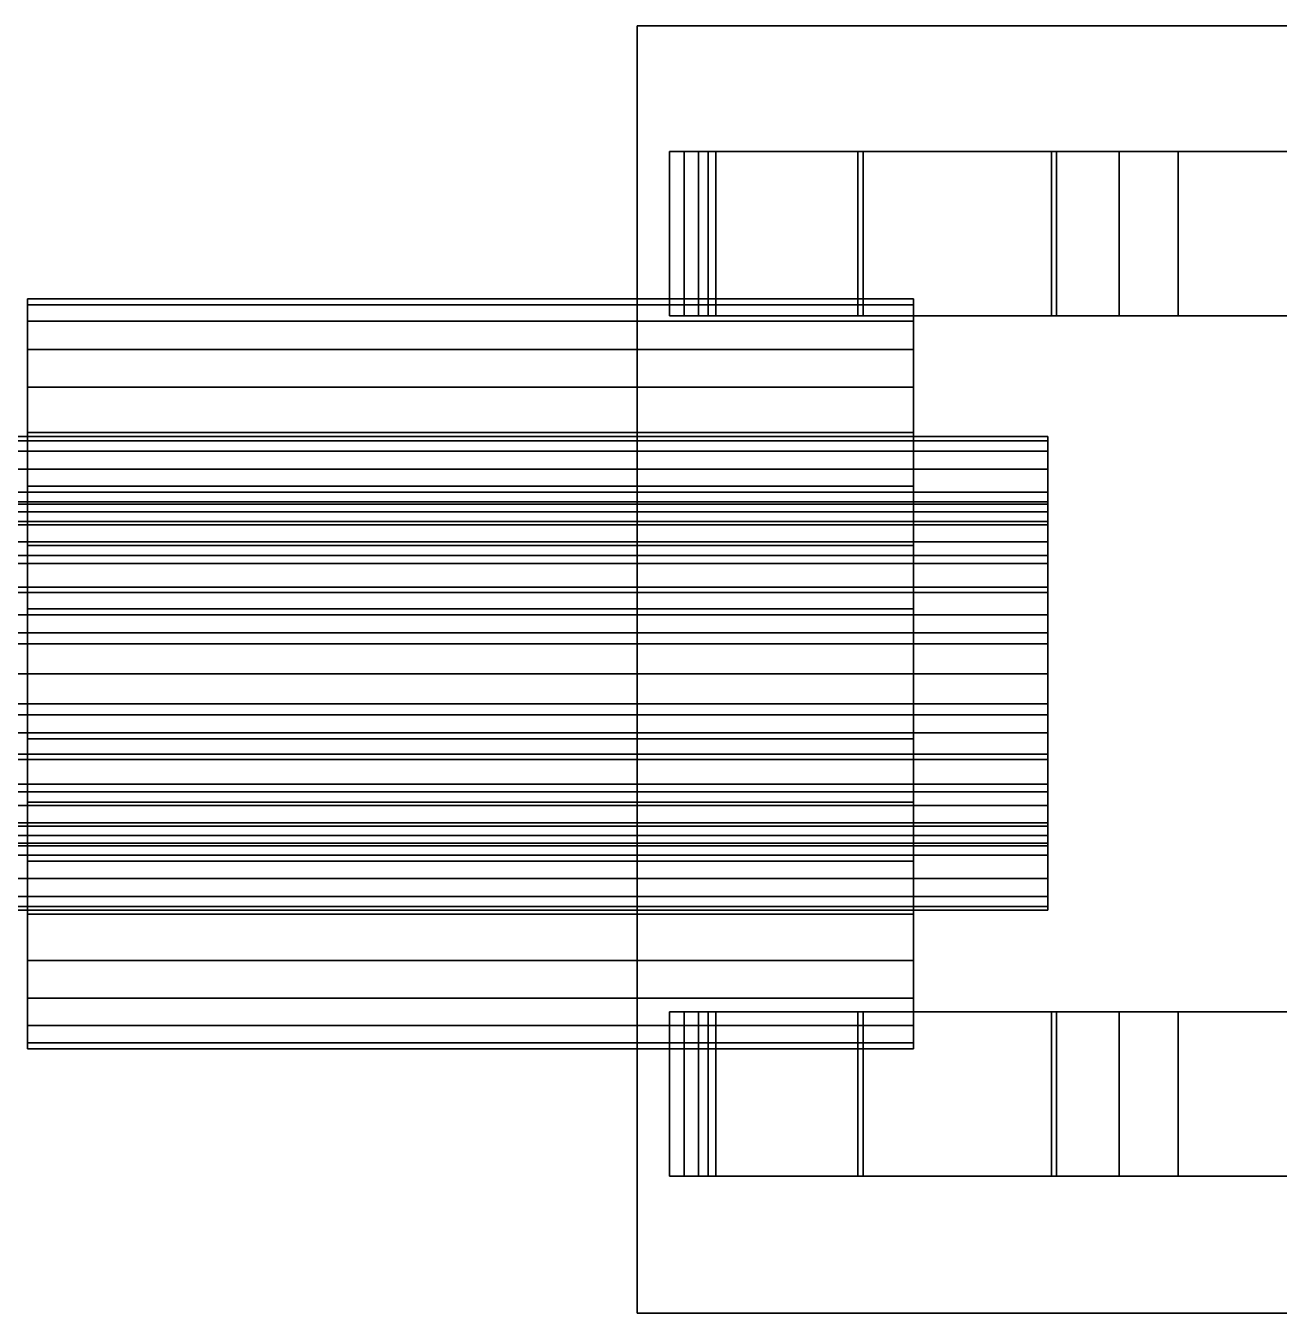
# Model space of a CAD drawing. Extents: x -1.03 to 0.84, y -0.11 to 0.11.
# Drawn here: x -0.1667 to -0.0203, y -0.0752 to 0.0752 of the extents above; entities that cross this region are included whole.
import ezdxf

# ---------------------------------------------------------------- set-up
doc = ezdxf.new("R2010")
doc.units = 0
doc.layers.add('CUERPO', color=88, linetype='CONTINUOUS')

msp = doc.modelspace()

# ---------------------------------------------------------------- meshes
at = {"layer": 'CUERPO'}
mesh = msp.add_polyface(dxfattribs=at)
corners = [(-0.0953, 0.0752, 2.3186), (-0.0953, -0.0752, 2.3186), (-0.0953, -0.0752, 2.0822), (-0.0953, 0.0752, 2.0822), (-0.1665, -0.0005, 2.2423), (-0.063, -0.0005, 2.2423), (-0.063, -0.0081, 2.2416), (-0.1665, -0.0081, 2.2416), (-0.063, -0.0005, 2.2423), (-0.063, -0.0005, 2.2186), (-0.063, -0.004, 2.2183), (-0.063, -0.0081, 2.2416), (-0.063, -0.0005, 2.2186), (-0.1665, -0.0005, 2.2186), (-0.1665, -0.004, 2.2183), (-0.063, -0.004, 2.2183), (-0.063, -0.0155, 2.2397), (-0.1665, -0.0155, 2.2397), (-0.063, -0.0074, 2.2174), (-0.063, -0.0155, 2.2397), (-0.1665, -0.0074, 2.2174), (-0.063, -0.0074, 2.2174), (-0.063, -0.0224, 2.2364), (-0.1665, -0.0224, 2.2364), (-0.063, -0.0105, 2.2159), (-0.063, -0.0224, 2.2364), (-0.1665, -0.0105, 2.2159), (-0.063, -0.0105, 2.2159), (-0.063, -0.0286, 2.2321), (-0.1665, -0.0286, 2.2321), (-0.063, -0.0134, 2.2139), (-0.063, -0.0286, 2.2321), (-0.1665, -0.0134, 2.2139), (-0.063, -0.0134, 2.2139), (-0.063, -0.0159, 2.2114), (-0.063, -0.034, 2.2267), (-0.1665, -0.0159, 2.2114), (-0.063, -0.0159, 2.2114), (-0.1665, -0.0179, 2.2086), (-0.063, -0.0179, 2.2086), (-0.1665, -0.0194, 2.2054), (-0.063, -0.0194, 2.2054), (-0.1665, -0.0203, 2.202), (-0.063, -0.0203, 2.202), (-0.1665, -0.0206, 2.1985), (-0.063, -0.0206, 2.1985), (-0.1665, -0.0203, 2.195), (-0.063, -0.0203, 2.195), (-0.1665, -0.0194, 2.1917), (-0.063, -0.0194, 2.1917), (-0.1665, -0.0179, 2.1885), (-0.063, -0.0179, 2.1885), (-0.1665, -0.0159, 2.1856), (-0.063, -0.0159, 2.1856), (-0.063, -0.034, 2.1704), (-0.063, -0.0159, 2.1856), (-0.063, -0.0134, 2.1831), (-0.063, -0.0286, 2.165), (-0.1665, -0.0134, 2.1831), (-0.063, -0.0134, 2.1831), (-0.063, -0.0105, 2.1811), (-0.063, -0.0224, 2.1606), (-0.1665, -0.0105, 2.1811), (-0.063, -0.0105, 2.1811), (-0.1665, -0.0224, 2.1606), (-0.063, -0.0224, 2.1606), (-0.063, -0.0155, 2.1574), (-0.1665, -0.0155, 2.1574), (-0.063, -0.0074, 2.1796), (-0.063, -0.0155, 2.1574), (-0.1665, -0.0074, 2.1796), (-0.063, -0.0074, 2.1796), (-0.063, -0.0081, 2.1554), (-0.1665, -0.0081, 2.1554), (-0.063, -0.004, 2.1787), (-0.063, -0.0081, 2.1554), (-0.1665, -0.004, 2.1787), (-0.063, -0.004, 2.1787), (-0.063, -0.0005, 2.1547), (-0.1665, -0.0005, 2.1547), (-0.063, -0.0005, 2.1784), (-0.063, -0.0005, 2.1547), (-0.1665, -0.0005, 2.1784), (-0.063, -0.0005, 2.1784)]
mesh.append_faces([[corners[k] for k in face] for face in [(0, 1, 2, 3), (4, 5, 6, 7), (8, 9, 10, 11), (12, 13, 14, 15), (7, 6, 16, 17), (11, 10, 18, 19), (15, 14, 20, 21), (17, 16, 22, 23), (19, 18, 24, 25), (21, 20, 26, 27), (23, 22, 28, 29), (25, 24, 30, 31), (27, 26, 32, 33), (31, 30, 34, 35), (33, 32, 36, 37), (37, 36, 38, 39), (39, 38, 40, 41), (41, 40, 42, 43), (43, 42, 44, 45), (45, 44, 46, 47), (47, 46, 48, 49), (49, 48, 50, 51), (51, 50, 52, 53), (54, 55, 56, 57), (53, 52, 58, 59), (57, 56, 60, 61), (59, 58, 62, 63), (64, 65, 66, 67), (61, 60, 68, 69), (63, 62, 70, 71), (67, 66, 72, 73), (69, 68, 74, 75), (71, 70, 76, 77), (73, 72, 78, 79), (75, 74, 80, 81), (77, 76, 82, 83)]])
mesh = msp.add_polyface(dxfattribs=at)
corners = [(-0.0953, -0.0752, 2.3186), (0.8438, -0.0752, 2.3186), (0.8438, -0.0752, 2.0822), (-0.0953, -0.0752, 2.0822), (0.8438, 0.0752, 2.0822), (-0.0953, 0.0752, 2.0822), (0.4711, 0.0752, 2.2545), (0.6028, 0.0752, 2.2545), (-0.0953, 0.0752, 2.3186), (0.4711, 0.0752, 2.1869), (0.8438, 0.0752, 2.3186), (-0.0469, 0.0413, 2.3444), (-0.0321, 0.0413, 2.3389), (-0.0115, 0.0413, 2.3156), (-0.0543, 0.0413, 2.3236), (-0.039, 0.0413, 2.2949), (-0.0616, 0.0413, 2.3028), (-0.0616, 0.0605, 2.3028), (-0.039, 0.0605, 2.2949), (-0.0115, 0.0605, 2.3156), (-0.0543, 0.0605, 2.3236), (-0.0321, 0.0605, 2.3389), (-0.0469, 0.0605, 2.3444), (-0.0463, 0.0605, 2.2741), (-0.0463, 0.0413, 2.2741), (-0.0469, -0.0592, 2.3444), (-0.0321, -0.0592, 2.3389), (-0.0115, -0.0592, 2.3156), (-0.0543, -0.0592, 2.3236), (-0.039, -0.0592, 2.2949), (-0.0616, -0.0592, 2.3028), (-0.0616, -0.04, 2.3028), (-0.039, -0.04, 2.2949), (-0.0115, -0.04, 2.3156), (-0.0543, -0.04, 2.3236), (-0.0321, -0.04, 2.3389), (-0.0469, -0.04, 2.3444), (-0.0463, -0.04, 2.2741), (-0.0463, -0.0592, 2.2741), (-0.0473, -0.0281, 2.1985), (-0.0473, -0.0206, 2.1985), (-0.0473, -0.0203, 2.195), (-0.0473, -0.0277, 2.1937), (-0.0473, -0.0194, 2.1917), (-0.0473, -0.0265, 2.1891), (-0.0473, -0.0179, 2.1885), (-0.0473, -0.0244, 2.1847), (-0.0473, -0.0159, 2.1856), (-0.0473, -0.0217, 2.1808), (-0.0473, -0.0134, 2.1831), (-0.0473, -0.0183, 2.1774), (-0.0473, -0.0105, 2.1811), (-0.0473, -0.0143, 2.1746), (-0.0473, -0.0074, 2.1796), (-0.0473, -0.0099, 2.1726), (-0.0473, -0.004, 2.1787), (-0.0473, -0.0053, 2.1713), (-0.0473, -0.0005, 2.1784), (-0.0473, -0.0005, 2.1709), (0.2208, -0.0413, 2.1042), (0.2369, -0.0413, 2.1131), (0.3076, -0.0413, 1.9835), (0.2965, -0.0413, 1.9688), (0.2965, 0.0413, 1.9688), (0.3076, 0.0413, 1.9835), (0.2369, 0.0413, 2.1131), (0.2208, 0.0413, 2.1042), (0.4925, -0.0413, 1.9616), (0.4925, 0.0413, 1.9616)]
mesh.append_faces([[corners[k] for k in face] for face in [(0, 1, 2, 3), (3, 2, 4, 5), (6, 7, 8, 8), (9, 6, 8, 5), (8, 10, 1, 0), (11, 12, 13, 14), (14, 13, 15, 16), (17, 18, 19, 20), (20, 19, 21, 22), (22, 21, 12, 11), (12, 21, 19, 13), (13, 19, 18, 15), (15, 18, 23, 24), (25, 26, 27, 28), (28, 27, 29, 30), (31, 32, 33, 34), (34, 33, 35, 36), (36, 35, 26, 25), (26, 35, 33, 27), (27, 33, 32, 29), (29, 32, 37, 38), (39, 40, 41, 42), (42, 41, 43, 44), (44, 43, 45, 46), (46, 45, 47, 48), (48, 47, 49, 50), (50, 49, 51, 52), (52, 51, 53, 54), (54, 53, 55, 56), (56, 55, 57, 58), (59, 60, 61, 62), (63, 64, 65, 66), (66, 65, 60, 59), (60, 65, 64, 61), (66, 59, 62, 63), (63, 62, 67, 68)]])
mesh = msp.add_polyface(dxfattribs=at)
corners = [(0.8438, 0.0752, 2.3186), (-0.0953, 0.0752, 2.3186), (0.6028, 0.0752, 2.2545), (0.8438, 0.0752, 2.0822), (0.6028, 0.0752, 2.1869), (0.4711, 0.0752, 2.1869), (-0.0953, 0.0752, 2.0822), (0.4711, 0.0112, 2.2545), (0.4711, 0.0112, 2.1869), (0.6028, 0.0112, 2.1869), (0.6028, 0.0112, 2.2545), (0.6028, 0.0752, 2.1869), (0.6028, 0.0752, 2.2545), (0.4711, 0.0752, 2.2545), (0.4711, 0.0752, 2.1869), (0.8296, -0.0066, 2.2463), (0.8296, 0.0088, 2.2605), (0.8296, -0.0041, 2.2746), (0.8296, -0.0196, 2.2604), (0.8296, -0.017, 2.2887), (0.8296, -0.0325, 2.2745), (0.8296, -0.0299, 2.3027), (0.8296, -0.0454, 2.2885), (0.8296, -0.0428, 2.3168), (0.8296, -0.0583, 2.3026), (0.8296, -0.0557, 2.3309), (0.8296, -0.0712, 2.3166), (0.8296, 0.0243, 2.2747), (0.8296, 0.0114, 2.2888), (0.2965, -0.0413, 1.9688), (0.3076, -0.0413, 1.9835), (0.4925, -0.0413, 1.98), (0.4925, -0.0413, 1.9616), (0.4925, 0.0413, 1.98), (0.4925, 0.0413, 1.9616), (0.3076, 0.0413, 1.9835), (0.2965, 0.0413, 1.9688), (0.4327, -0.0626, 2.1599), (0.6623, -0.0626, 2.1566), (0.6623, -0.0626, 2.0822), (0.4327, -0.0626, 2.0688), (0.626, -0.0626, 1.9777), (0.4327, -0.0626, 1.9777), (0.6671, -0.0626, 1.8865), (0.4327, -0.0626, 1.8865), (0.6671, -0.0626, 1.7525), (0.4327, -0.0626, 1.7525), (0.6671, 0.0626, 1.7525), (0.4327, 0.0626, 1.7525), (0.6671, 0.0626, 1.8865), (0.4327, 0.0626, 1.8865), (0.626, 0.0626, 1.9777), (0.4327, 0.0626, 1.9777), (0.6623, 0.0626, 2.0822), (0.4327, 0.0626, 2.0688), (0.6623, 0.0626, 2.1566), (0.4327, 0.0626, 2.1599)]
mesh.append_faces([[corners[k] for k in face] for face in [(0, 1, 2, 2), (3, 0, 2, 4), (5, 6, 3, 4), (7, 8, 9, 10), (9, 11, 12, 10), (7, 13, 14, 8), (10, 12, 13, 7), (8, 14, 11, 9), (15, 16, 17, 18), (18, 17, 19, 20), (20, 19, 21, 22), (22, 21, 23, 24), (24, 23, 25, 26), (16, 27, 28, 17), (29, 30, 31, 32), (32, 31, 33, 34), (34, 33, 35, 36), (30, 35, 33, 31), (37, 38, 39, 40), (40, 39, 41, 42), (42, 41, 43, 44), (44, 43, 45, 46), (46, 45, 47, 48), (48, 47, 49, 50), (50, 49, 51, 52), (52, 51, 53, 54), (54, 53, 55, 56), (56, 55, 38, 37), (38, 55, 53, 39), (39, 53, 51, 41), (41, 51, 49, 43), (43, 49, 47, 45), (56, 37, 40, 54), (54, 40, 42, 52), (52, 42, 44, 50), (50, 44, 46, 48)]])
mesh = msp.add_polyface(dxfattribs=at)
corners = [(-0.0861, 0.0413, 2.3515), (-0.0695, 0.0413, 2.3524), (-0.0769, 0.0413, 2.3316), (-0.0898, 0.0413, 2.3396), (-0.0842, 0.0413, 2.3108), (-0.0881, 0.0413, 2.3188), (-0.0915, 0.0413, 2.29), (-0.087, 0.0413, 2.298), (-0.0469, 0.0413, 2.3444), (-0.0543, 0.0413, 2.3236), (-0.0616, 0.0413, 2.3028), (-0.0689, 0.0413, 2.2821), (-0.0915, 0.0605, 2.29), (-0.087, 0.0605, 2.298), (-0.0689, 0.0605, 2.2821), (-0.0842, 0.0605, 2.3108), (-0.0881, 0.0605, 2.3188), (-0.0769, 0.0605, 2.3316), (-0.0898, 0.0605, 2.3396), (-0.0695, 0.0605, 2.3524), (-0.0861, 0.0605, 2.3515), (-0.0616, 0.0605, 2.3028), (-0.0543, 0.0605, 2.3236), (-0.0469, 0.0605, 2.3444), (-0.1665, 0.0277, 2.165), (-0.063, 0.0277, 2.165), (-0.063, 0.033, 2.1704), (-0.1665, 0.033, 2.1704), (-0.063, 0.0374, 2.1766), (-0.1665, 0.0374, 2.1766), (-0.063, 0.033, 2.1704), (-0.063, 0.0149, 2.1856), (-0.063, 0.0169, 2.1885), (-0.063, 0.0374, 2.1766), (-0.063, 0.0407, 2.1836), (-0.1665, 0.0407, 2.1836), (-0.063, 0.0184, 2.1917), (-0.063, 0.0407, 2.1836), (-0.063, 0.0426, 2.1909), (-0.1665, 0.0426, 2.1909), (-0.063, 0.0193, 2.195), (-0.063, 0.0426, 2.1909), (-0.063, 0.0433, 2.1985), (-0.1665, 0.0433, 2.1985), (-0.063, 0.0196, 2.1985), (-0.063, 0.0433, 2.1985), (-0.063, 0.0426, 2.2061), (-0.1665, 0.0426, 2.2061), (-0.063, 0.0193, 2.202), (-0.063, 0.0426, 2.2061), (-0.063, 0.0407, 2.2135), (-0.1665, 0.0407, 2.2135), (-0.063, 0.0184, 2.2054), (-0.063, 0.0407, 2.2135), (-0.063, 0.0374, 2.2204), (-0.1665, 0.0374, 2.2204), (-0.063, 0.0169, 2.2086), (-0.063, 0.0374, 2.2204), (-0.063, 0.033, 2.2267), (-0.1665, 0.033, 2.2267), (-0.063, 0.0149, 2.2114), (-0.063, 0.033, 2.2267), (-0.063, 0.0277, 2.2321), (-0.1665, 0.0277, 2.2321)]
mesh.append_faces([[corners[k] for k in face] for face in [(0, 1, 2, 3), (3, 2, 4, 5), (5, 4, 6, 7), (1, 8, 9, 2), (2, 9, 10, 4), (4, 10, 11, 6), (7, 6, 12, 13), (6, 11, 14, 12), (13, 12, 15, 16), (16, 15, 17, 18), (18, 17, 19, 20), (12, 14, 21, 15), (15, 21, 22, 17), (17, 22, 23, 19), (20, 19, 1, 0), (20, 0, 3, 18), (18, 3, 5, 16), (16, 5, 7, 13), (24, 25, 26, 27), (27, 26, 28, 29), (30, 31, 32, 33), (29, 28, 34, 35), (33, 32, 36, 37), (35, 34, 38, 39), (37, 36, 40, 41), (39, 38, 42, 43), (41, 40, 44, 45), (43, 42, 46, 47), (45, 44, 48, 49), (47, 46, 50, 51), (49, 48, 52, 53), (51, 50, 54, 55), (53, 52, 56, 57), (55, 54, 58, 59), (57, 56, 60, 61), (59, 58, 62, 63)]])
mesh = msp.add_polyface(dxfattribs=at)
corners = [(-0.0616, 0.0413, 2.3028), (-0.039, 0.0413, 2.2949), (-0.0463, 0.0413, 2.2741), (-0.0689, 0.0413, 2.2821), (-0.0463, 0.0605, 2.2741), (-0.0689, 0.0605, 2.2821), (-0.039, 0.0605, 2.2949), (-0.0616, 0.0605, 2.3028), (-0.0695, 0.0605, 2.3524), (-0.0469, 0.0605, 2.3444), (-0.0469, 0.0413, 2.3444), (-0.0695, 0.0413, 2.3524), (-0.0616, -0.0592, 2.3028), (-0.039, -0.0592, 2.2949), (-0.0463, -0.0592, 2.2741), (-0.0689, -0.0592, 2.2821), (-0.0463, -0.04, 2.2741), (-0.0689, -0.04, 2.2821), (-0.0769, -0.04, 2.3316), (-0.0543, -0.04, 2.3236), (-0.0469, -0.04, 2.3444), (-0.0695, -0.04, 2.3524), (-0.039, -0.04, 2.2949), (-0.0616, -0.04, 2.3028), (-0.0469, -0.0592, 2.3444), (-0.0695, -0.0592, 2.3524), (-0.0473, -0.0005, 2.1709), (-0.0473, -0.0005, 2.1784), (-0.0473, 0.003, 2.1787), (-0.0473, 0.0043, 2.1713), (-0.0473, 0.0064, 2.1796), (-0.0473, 0.009, 2.1726), (-0.0473, 0.0096, 2.1811), (-0.0473, 0.0133, 2.1746), (-0.0473, 0.0124, 2.1831), (-0.0473, 0.0173, 2.1774), (-0.0473, 0.0149, 2.1856), (-0.0473, 0.0207, 2.1808), (-0.0473, 0.0169, 2.1885), (-0.0473, 0.0234, 2.1847), (-0.0473, 0.0184, 2.1917), (-0.0473, 0.0255, 2.1891), (-0.0473, 0.0193, 2.195), (-0.0473, 0.0267, 2.1937), (-0.0473, 0.0196, 2.1985), (-0.0473, 0.0272, 2.1985), (-0.0473, 0.0193, 2.202), (-0.0473, 0.0267, 2.2033), (-0.0473, 0.0184, 2.2054), (-0.0473, 0.0255, 2.208), (-0.0473, 0.0169, 2.2086), (-0.0473, 0.0234, 2.2123), (-0.0473, 0.0149, 2.2114), (-0.0473, 0.0207, 2.2163), (-0.0473, 0.0124, 2.2139), (-0.0473, 0.0173, 2.2197), (-0.0473, 0.0096, 2.2159), (-0.0473, 0.0133, 2.2225), (-0.0473, 0.0064, 2.2174), (-0.0473, 0.009, 2.2245), (-0.0473, 0.003, 2.2183), (-0.0473, 0.0043, 2.2257), (-0.0473, -0.0005, 2.2186), (-0.0473, -0.0005, 2.2262), (-0.0473, -0.004, 2.2183), (-0.0473, -0.0053, 2.2257), (-0.0473, -0.0074, 2.2174), (-0.0473, -0.0099, 2.2245), (-0.0473, -0.0105, 2.2159), (-0.0473, -0.0143, 2.2225), (-0.0473, -0.0134, 2.2139), (-0.0473, -0.0183, 2.2197), (-0.0473, -0.0159, 2.2114), (-0.0473, -0.0217, 2.2163), (-0.0473, -0.0179, 2.2086), (-0.0473, -0.0244, 2.2123), (-0.0473, -0.0194, 2.2054), (-0.0473, -0.0265, 2.208), (-0.0473, -0.0203, 2.202), (-0.0473, -0.0277, 2.2033), (-0.0473, -0.0206, 2.1985), (-0.0473, -0.0281, 2.1985)]
mesh.append_faces([[corners[k] for k in face] for face in [(0, 1, 2, 3), (3, 2, 4, 5), (5, 4, 6, 7), (8, 9, 10, 11), (12, 13, 14, 15), (15, 14, 16, 17), (18, 19, 20, 21), (17, 16, 22, 23), (21, 20, 24, 25), (26, 27, 28, 29), (29, 28, 30, 31), (31, 30, 32, 33), (33, 32, 34, 35), (35, 34, 36, 37), (37, 36, 38, 39), (39, 38, 40, 41), (41, 40, 42, 43), (43, 42, 44, 45), (45, 44, 46, 47), (47, 46, 48, 49), (49, 48, 50, 51), (51, 50, 52, 53), (53, 52, 54, 55), (55, 54, 56, 57), (57, 56, 58, 59), (59, 58, 60, 61), (61, 60, 62, 63), (63, 62, 64, 65), (65, 64, 66, 67), (67, 66, 68, 69), (69, 68, 70, 71), (71, 70, 72, 73), (73, 72, 74, 75), (75, 74, 76, 77), (77, 76, 78, 79), (79, 78, 80, 81)]])
mesh = msp.add_polyface(dxfattribs=at)
corners = [(-0.1665, -0.0005, 2.1784), (-0.1665, -0.0005, 2.1547), (-0.1665, 0.0071, 2.1554), (-0.1665, 0.003, 2.1787), (-0.1665, 0.0145, 2.1574), (-0.1665, 0.0064, 2.1796), (-0.1665, 0.0214, 2.1606), (-0.1665, 0.0096, 2.1811), (-0.1665, 0.0277, 2.165), (-0.1665, 0.0124, 2.1831), (-0.1665, 0.033, 2.1704), (-0.1665, 0.0149, 2.1856), (-0.1665, 0.0374, 2.1766), (-0.1665, 0.0169, 2.1885), (-0.1665, 0.0407, 2.1836), (-0.1665, 0.0184, 2.1917), (-0.1665, 0.0426, 2.1909), (-0.1665, 0.0193, 2.195), (-0.1665, 0.0433, 2.1985), (-0.1665, 0.0196, 2.1985), (-0.1665, 0.0426, 2.2061), (-0.1665, 0.0193, 2.202), (-0.1665, 0.0407, 2.2135), (-0.1665, 0.0184, 2.2054), (-0.1665, 0.0374, 2.2204), (-0.1665, 0.0169, 2.2086), (-0.1665, 0.033, 2.2267), (-0.1665, 0.0149, 2.2114), (-0.1665, 0.0277, 2.2321), (-0.1665, 0.0124, 2.2139), (-0.1665, 0.0214, 2.2364), (-0.1665, 0.0096, 2.2159), (-0.1665, 0.0145, 2.2397), (-0.1665, 0.0064, 2.2174), (-0.1665, 0.0071, 2.2416), (-0.1665, 0.003, 2.2183), (-0.1665, -0.0005, 2.2423), (-0.1665, -0.0005, 2.2186), (-0.1665, -0.0081, 2.2416), (-0.1665, -0.004, 2.2183), (-0.1665, -0.0155, 2.2397), (-0.1665, -0.0074, 2.2174), (-0.1665, -0.0224, 2.2364), (-0.1665, -0.0105, 2.2159), (-0.1665, -0.0286, 2.2321), (-0.1665, -0.0134, 2.2139), (-0.1665, -0.034, 2.2267), (-0.1665, -0.0159, 2.2114), (-0.1665, -0.0384, 2.2204), (-0.1665, -0.0179, 2.2086), (-0.1665, -0.0416, 2.2135), (-0.1665, -0.0194, 2.2054), (-0.1665, -0.0436, 2.2061), (-0.1665, -0.0203, 2.202), (-0.1665, -0.0443, 2.1985), (-0.1665, -0.0206, 2.1985), (-0.1665, -0.0436, 2.1909), (-0.1665, -0.0203, 2.195), (-0.1665, -0.0416, 2.1836), (-0.1665, -0.0194, 2.1917), (-0.1665, -0.0384, 2.1766), (-0.1665, -0.0179, 2.1885), (-0.1665, -0.034, 2.1704), (-0.1665, -0.0159, 2.1856), (-0.1665, -0.0286, 2.165), (-0.1665, -0.0134, 2.1831), (-0.1665, -0.0224, 2.1606), (-0.1665, -0.0105, 2.1811), (-0.1665, -0.0155, 2.1574), (-0.1665, -0.0074, 2.1796), (-0.1665, -0.0081, 2.1554), (-0.1665, -0.004, 2.1787)]
mesh.append_faces([[corners[k] for k in face] for face in [(0, 1, 2, 3), (3, 2, 4, 5), (5, 4, 6, 7), (7, 6, 8, 9), (9, 8, 10, 11), (11, 10, 12, 13), (13, 12, 14, 15), (15, 14, 16, 17), (17, 16, 18, 19), (19, 18, 20, 21), (21, 20, 22, 23), (23, 22, 24, 25), (25, 24, 26, 27), (27, 26, 28, 29), (29, 28, 30, 31), (31, 30, 32, 33), (33, 32, 34, 35), (35, 34, 36, 37), (37, 36, 38, 39), (39, 38, 40, 41), (41, 40, 42, 43), (43, 42, 44, 45), (45, 44, 46, 47), (47, 46, 48, 49), (49, 48, 50, 51), (51, 50, 52, 53), (53, 52, 54, 55), (55, 54, 56, 57), (57, 56, 58, 59), (59, 58, 60, 61), (61, 60, 62, 63), (63, 62, 64, 65), (65, 64, 66, 67), (67, 66, 68, 69), (69, 68, 70, 71), (71, 70, 1, 0)]])
mesh = msp.add_polyface(dxfattribs=at)
corners = [(-0.1665, -0.0005, 2.1547), (-0.063, -0.0005, 2.1547), (-0.063, 0.0071, 2.1554), (-0.1665, 0.0071, 2.1554), (-0.063, -0.0005, 2.1547), (-0.063, -0.0005, 2.1784), (-0.063, 0.003, 2.1787), (-0.063, 0.0071, 2.1554), (-0.063, -0.0005, 2.1784), (-0.1665, -0.0005, 2.1784), (-0.1665, 0.003, 2.1787), (-0.063, 0.003, 2.1787), (-0.063, 0.0145, 2.1574), (-0.1665, 0.0145, 2.1574), (-0.063, 0.0064, 2.1796), (-0.063, 0.0145, 2.1574), (-0.1665, 0.0064, 2.1796), (-0.063, 0.0064, 2.1796), (-0.063, 0.0214, 2.1606), (-0.1665, 0.0214, 2.1606), (-0.063, 0.0096, 2.1811), (-0.063, 0.0214, 2.1606), (-0.1665, 0.0096, 2.1811), (-0.063, 0.0096, 2.1811), (-0.063, 0.0277, 2.165), (-0.1665, 0.0277, 2.165), (-0.063, 0.0124, 2.1831), (-0.063, 0.0277, 2.165), (-0.1665, 0.0124, 2.1831), (-0.063, 0.0124, 2.1831), (-0.063, 0.0149, 2.1856), (-0.063, 0.033, 2.1704), (-0.1665, 0.0149, 2.1856), (-0.063, 0.0149, 2.1856), (-0.1665, 0.0169, 2.1885), (-0.063, 0.0169, 2.1885), (-0.1665, 0.0184, 2.1917), (-0.063, 0.0184, 2.1917), (-0.1665, 0.0193, 2.195), (-0.063, 0.0193, 2.195), (-0.1665, 0.0196, 2.1985), (-0.063, 0.0196, 2.1985), (-0.1665, 0.0193, 2.202), (-0.063, 0.0193, 2.202), (-0.1665, 0.0184, 2.2054), (-0.063, 0.0184, 2.2054), (-0.1665, 0.0169, 2.2086), (-0.063, 0.0169, 2.2086), (-0.1665, 0.0149, 2.2114), (-0.063, 0.0149, 2.2114), (-0.063, 0.033, 2.2267), (-0.063, 0.0149, 2.2114), (-0.063, 0.0124, 2.2139), (-0.063, 0.0277, 2.2321), (-0.1665, 0.0124, 2.2139), (-0.063, 0.0124, 2.2139), (-0.1665, 0.0277, 2.2321), (-0.063, 0.0277, 2.2321), (-0.063, 0.0214, 2.2364), (-0.1665, 0.0214, 2.2364), (-0.063, 0.0096, 2.2159), (-0.063, 0.0214, 2.2364), (-0.1665, 0.0096, 2.2159), (-0.063, 0.0096, 2.2159), (-0.063, 0.0145, 2.2397), (-0.1665, 0.0145, 2.2397), (-0.063, 0.0064, 2.2174), (-0.063, 0.0145, 2.2397), (-0.1665, 0.0064, 2.2174), (-0.063, 0.0064, 2.2174), (-0.063, 0.0071, 2.2416), (-0.1665, 0.0071, 2.2416), (-0.063, 0.003, 2.2183), (-0.063, 0.0071, 2.2416), (-0.1665, 0.003, 2.2183), (-0.063, 0.003, 2.2183), (-0.063, -0.0005, 2.2423), (-0.1665, -0.0005, 2.2423), (-0.063, -0.0005, 2.2186), (-0.063, -0.0005, 2.2423), (-0.1665, -0.0005, 2.2186), (-0.063, -0.0005, 2.2186)]
mesh.append_faces([[corners[k] for k in face] for face in [(0, 1, 2, 3), (4, 5, 6, 7), (8, 9, 10, 11), (3, 2, 12, 13), (7, 6, 14, 15), (11, 10, 16, 17), (13, 12, 18, 19), (15, 14, 20, 21), (17, 16, 22, 23), (19, 18, 24, 25), (21, 20, 26, 27), (23, 22, 28, 29), (27, 26, 30, 31), (29, 28, 32, 33), (33, 32, 34, 35), (35, 34, 36, 37), (37, 36, 38, 39), (39, 38, 40, 41), (41, 40, 42, 43), (43, 42, 44, 45), (45, 44, 46, 47), (47, 46, 48, 49), (50, 51, 52, 53), (49, 48, 54, 55), (56, 57, 58, 59), (53, 52, 60, 61), (55, 54, 62, 63), (59, 58, 64, 65), (61, 60, 66, 67), (63, 62, 68, 69), (65, 64, 70, 71), (67, 66, 72, 73), (69, 68, 74, 75), (71, 70, 76, 77), (73, 72, 78, 79), (75, 74, 80, 81)]])
mesh = msp.add_polyface(dxfattribs=at)
corners = [(-0.2417, -0.0005, 2.1709), (-0.0473, -0.0005, 2.1709), (-0.0473, 0.0043, 2.1713), (-0.2417, 0.0043, 2.1713), (-0.0473, -0.0005, 2.1784), (-0.2417, -0.0005, 2.1784), (-0.2417, 0.003, 2.1787), (-0.0473, 0.003, 2.1787), (-0.0473, 0.009, 2.1726), (-0.2417, 0.009, 2.1726), (-0.2417, 0.0064, 2.1796), (-0.0473, 0.0064, 2.1796), (-0.0473, 0.0133, 2.1746), (-0.2417, 0.0133, 2.1746), (-0.2417, 0.0096, 2.1811), (-0.0473, 0.0096, 2.1811), (-0.0473, 0.0173, 2.1774), (-0.2417, 0.0173, 2.1774), (-0.2417, 0.0124, 2.1831), (-0.0473, 0.0124, 2.1831), (-0.0473, 0.0207, 2.1808), (-0.2417, 0.0207, 2.1808), (-0.2417, 0.0149, 2.1856), (-0.0473, 0.0149, 2.1856), (-0.0473, 0.0234, 2.1847), (-0.2417, 0.0234, 2.1847), (-0.2417, 0.0169, 2.1885), (-0.0473, 0.0169, 2.1885), (-0.0473, 0.0255, 2.1891), (-0.2417, 0.0255, 2.1891), (-0.2417, 0.0184, 2.1917), (-0.0473, 0.0184, 2.1917), (-0.0473, 0.0267, 2.1937), (-0.2417, 0.0267, 2.1937), (-0.2417, 0.0193, 2.195), (-0.0473, 0.0193, 2.195), (-0.0473, 0.0272, 2.1985), (-0.2417, 0.0272, 2.1985), (-0.2417, 0.0196, 2.1985), (-0.0473, 0.0196, 2.1985), (-0.0473, 0.0267, 2.2033), (-0.2417, 0.0267, 2.2033), (-0.2417, 0.0193, 2.202), (-0.0473, 0.0193, 2.202), (-0.0473, 0.0255, 2.208), (-0.2417, 0.0255, 2.208), (-0.2417, 0.0184, 2.2054), (-0.0473, 0.0184, 2.2054), (-0.0473, 0.0234, 2.2123), (-0.2417, 0.0234, 2.2123), (-0.2417, 0.0169, 2.2086), (-0.0473, 0.0169, 2.2086), (-0.0473, 0.0207, 2.2163), (-0.2417, 0.0207, 2.2163), (-0.2417, 0.0149, 2.2114), (-0.0473, 0.0149, 2.2114), (-0.0473, 0.0173, 2.2197), (-0.2417, 0.0173, 2.2197), (-0.2417, 0.0124, 2.2139), (-0.0473, 0.0124, 2.2139), (-0.0473, 0.0133, 2.2225), (-0.2417, 0.0133, 2.2225), (-0.2417, 0.0096, 2.2159), (-0.0473, 0.0096, 2.2159), (-0.0473, 0.009, 2.2245), (-0.2417, 0.009, 2.2245), (-0.2417, 0.0064, 2.2174), (-0.0473, 0.0064, 2.2174), (-0.0473, 0.0043, 2.2257), (-0.2417, 0.0043, 2.2257), (-0.2417, 0.003, 2.2183), (-0.0473, 0.003, 2.2183), (-0.0473, -0.0005, 2.2262), (-0.2417, -0.0005, 2.2262), (-0.2417, -0.0005, 2.2186), (-0.0473, -0.0005, 2.2186)]
mesh.append_faces([[corners[k] for k in face] for face in [(0, 1, 2, 3), (4, 5, 6, 7), (3, 2, 8, 9), (7, 6, 10, 11), (9, 8, 12, 13), (11, 10, 14, 15), (13, 12, 16, 17), (15, 14, 18, 19), (17, 16, 20, 21), (19, 18, 22, 23), (21, 20, 24, 25), (23, 22, 26, 27), (25, 24, 28, 29), (27, 26, 30, 31), (29, 28, 32, 33), (31, 30, 34, 35), (33, 32, 36, 37), (35, 34, 38, 39), (37, 36, 40, 41), (39, 38, 42, 43), (41, 40, 44, 45), (43, 42, 46, 47), (45, 44, 48, 49), (47, 46, 50, 51), (49, 48, 52, 53), (51, 50, 54, 55), (53, 52, 56, 57), (55, 54, 58, 59), (57, 56, 60, 61), (59, 58, 62, 63), (61, 60, 64, 65), (63, 62, 66, 67), (65, 64, 68, 69), (67, 66, 70, 71), (69, 68, 72, 73), (71, 70, 74, 75)]])
mesh = msp.add_polyface(dxfattribs=at)
corners = [(-0.2417, -0.0005, 2.2262), (-0.0473, -0.0005, 2.2262), (-0.0473, -0.0053, 2.2257), (-0.2417, -0.0053, 2.2257), (-0.0473, -0.0005, 2.2186), (-0.2417, -0.0005, 2.2186), (-0.2417, -0.004, 2.2183), (-0.0473, -0.004, 2.2183), (-0.0473, -0.0099, 2.2245), (-0.2417, -0.0099, 2.2245), (-0.2417, -0.0074, 2.2174), (-0.0473, -0.0074, 2.2174), (-0.0473, -0.0143, 2.2225), (-0.2417, -0.0143, 2.2225), (-0.2417, -0.0105, 2.2159), (-0.0473, -0.0105, 2.2159), (-0.0473, -0.0183, 2.2197), (-0.2417, -0.0183, 2.2197), (-0.2417, -0.0134, 2.2139), (-0.0473, -0.0134, 2.2139), (-0.0473, -0.0217, 2.2163), (-0.2417, -0.0217, 2.2163), (-0.2417, -0.0159, 2.2114), (-0.0473, -0.0159, 2.2114), (-0.0473, -0.0244, 2.2123), (-0.2417, -0.0244, 2.2123), (-0.2417, -0.0179, 2.2086), (-0.0473, -0.0179, 2.2086), (-0.0473, -0.0265, 2.208), (-0.2417, -0.0265, 2.208), (-0.2417, -0.0194, 2.2054), (-0.0473, -0.0194, 2.2054), (-0.0473, -0.0277, 2.2033), (-0.2417, -0.0277, 2.2033), (-0.2417, -0.0203, 2.202), (-0.0473, -0.0203, 2.202), (-0.0473, -0.0281, 2.1985), (-0.2417, -0.0281, 2.1985), (-0.2417, -0.0206, 2.1985), (-0.0473, -0.0206, 2.1985), (-0.0473, -0.0277, 2.1937), (-0.2417, -0.0277, 2.1937), (-0.2417, -0.0203, 2.195), (-0.0473, -0.0203, 2.195), (-0.0473, -0.0265, 2.1891), (-0.2417, -0.0265, 2.1891), (-0.2417, -0.0194, 2.1917), (-0.0473, -0.0194, 2.1917), (-0.0473, -0.0244, 2.1847), (-0.2417, -0.0244, 2.1847), (-0.2417, -0.0179, 2.1885), (-0.0473, -0.0179, 2.1885), (-0.0473, -0.0217, 2.1808), (-0.2417, -0.0217, 2.1808), (-0.2417, -0.0159, 2.1856), (-0.0473, -0.0159, 2.1856), (-0.0473, -0.0183, 2.1774), (-0.2417, -0.0183, 2.1774), (-0.2417, -0.0134, 2.1831), (-0.0473, -0.0134, 2.1831), (-0.0473, -0.0143, 2.1746), (-0.2417, -0.0143, 2.1746), (-0.2417, -0.0105, 2.1811), (-0.0473, -0.0105, 2.1811), (-0.0473, -0.0099, 2.1726), (-0.2417, -0.0099, 2.1726), (-0.2417, -0.0074, 2.1796), (-0.0473, -0.0074, 2.1796), (-0.0473, -0.0053, 2.1713), (-0.2417, -0.0053, 2.1713), (-0.2417, -0.004, 2.1787), (-0.0473, -0.004, 2.1787), (-0.0473, -0.0005, 2.1709), (-0.2417, -0.0005, 2.1709), (-0.2417, -0.0005, 2.1784), (-0.0473, -0.0005, 2.1784)]
mesh.append_faces([[corners[k] for k in face] for face in [(0, 1, 2, 3), (4, 5, 6, 7), (3, 2, 8, 9), (7, 6, 10, 11), (9, 8, 12, 13), (11, 10, 14, 15), (13, 12, 16, 17), (15, 14, 18, 19), (17, 16, 20, 21), (19, 18, 22, 23), (21, 20, 24, 25), (23, 22, 26, 27), (25, 24, 28, 29), (27, 26, 30, 31), (29, 28, 32, 33), (31, 30, 34, 35), (33, 32, 36, 37), (35, 34, 38, 39), (37, 36, 40, 41), (39, 38, 42, 43), (41, 40, 44, 45), (43, 42, 46, 47), (45, 44, 48, 49), (47, 46, 50, 51), (49, 48, 52, 53), (51, 50, 54, 55), (53, 52, 56, 57), (55, 54, 58, 59), (57, 56, 60, 61), (59, 58, 62, 63), (61, 60, 64, 65), (63, 62, 66, 67), (65, 64, 68, 69), (67, 66, 70, 71), (69, 68, 72, 73), (71, 70, 74, 75)]])
mesh = msp.add_polyface(dxfattribs=at)
corners = [(-0.0861, -0.0592, 2.3515), (-0.0695, -0.0592, 2.3524), (-0.0769, -0.0592, 2.3316), (-0.0898, -0.0592, 2.3396), (-0.0842, -0.0592, 2.3108), (-0.0881, -0.0592, 2.3188), (-0.0915, -0.0592, 2.29), (-0.087, -0.0592, 2.298), (-0.0469, -0.0592, 2.3444), (-0.0543, -0.0592, 2.3236), (-0.0616, -0.0592, 2.3028), (-0.0689, -0.0592, 2.2821), (-0.0915, -0.04, 2.29), (-0.087, -0.04, 2.298), (-0.0689, -0.04, 2.2821), (-0.0842, -0.04, 2.3108), (-0.0881, -0.04, 2.3188), (-0.0769, -0.04, 2.3316), (-0.0898, -0.04, 2.3396), (-0.0695, -0.04, 2.3524), (-0.0861, -0.04, 2.3515), (-0.0616, -0.04, 2.3028), (-0.0543, -0.04, 2.3236), (-0.1665, -0.0286, 2.2321), (-0.063, -0.0286, 2.2321), (-0.063, -0.034, 2.2267), (-0.1665, -0.034, 2.2267), (-0.063, -0.0384, 2.2204), (-0.1665, -0.0384, 2.2204), (-0.063, -0.034, 2.2267), (-0.063, -0.0159, 2.2114), (-0.063, -0.0179, 2.2086), (-0.063, -0.0384, 2.2204), (-0.063, -0.0416, 2.2135), (-0.1665, -0.0416, 2.2135), (-0.063, -0.0194, 2.2054), (-0.063, -0.0416, 2.2135), (-0.063, -0.0436, 2.2061), (-0.1665, -0.0436, 2.2061), (-0.063, -0.0203, 2.202), (-0.063, -0.0436, 2.2061), (-0.063, -0.0443, 2.1985), (-0.1665, -0.0443, 2.1985), (-0.063, -0.0206, 2.1985), (-0.063, -0.0443, 2.1985), (-0.063, -0.0436, 2.1909), (-0.1665, -0.0436, 2.1909), (-0.063, -0.0203, 2.195), (-0.063, -0.0436, 2.1909), (-0.063, -0.0416, 2.1836), (-0.1665, -0.0416, 2.1836), (-0.063, -0.0194, 2.1917), (-0.063, -0.0416, 2.1836), (-0.063, -0.0384, 2.1766), (-0.1665, -0.0384, 2.1766), (-0.063, -0.0179, 2.1885), (-0.063, -0.0384, 2.1766), (-0.063, -0.034, 2.1704), (-0.1665, -0.034, 2.1704), (-0.063, -0.0159, 2.1856), (-0.063, -0.034, 2.1704), (-0.063, -0.0286, 2.165), (-0.1665, -0.0286, 2.165), (-0.063, -0.0224, 2.1606), (-0.1665, -0.0224, 2.1606)]
mesh.append_faces([[corners[k] for k in face] for face in [(0, 1, 2, 3), (3, 2, 4, 5), (5, 4, 6, 7), (1, 8, 9, 2), (2, 9, 10, 4), (4, 10, 11, 6), (7, 6, 12, 13), (6, 11, 14, 12), (13, 12, 15, 16), (16, 15, 17, 18), (18, 17, 19, 20), (12, 14, 21, 15), (15, 21, 22, 17), (20, 19, 1, 0), (20, 0, 3, 18), (18, 3, 5, 16), (16, 5, 7, 13), (23, 24, 25, 26), (26, 25, 27, 28), (29, 30, 31, 32), (28, 27, 33, 34), (32, 31, 35, 36), (34, 33, 37, 38), (36, 35, 39, 40), (38, 37, 41, 42), (40, 39, 43, 44), (42, 41, 45, 46), (44, 43, 47, 48), (46, 45, 49, 50), (48, 47, 51, 52), (50, 49, 53, 54), (52, 51, 55, 56), (54, 53, 57, 58), (56, 55, 59, 60), (58, 57, 61, 62), (62, 61, 63, 64)]])

doc.saveas('drawing.dxf')
